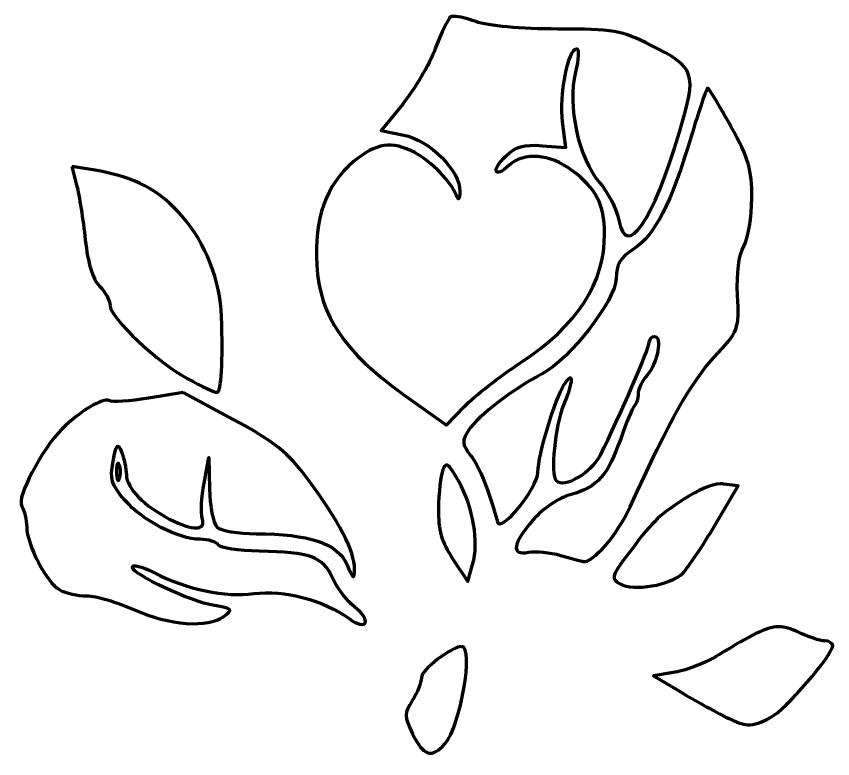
# Model space of a CAD drawing. Header units: centimetres. Extents: x -18.3 to 18.1, y -17.3 to 17.2.
# Drawn here: x -11.69 to 7.09, y -7.05 to 10.02 of the extents above; entities that cross this region are included whole.
import ezdxf

# ---------------------------------------------------------------- set-up
doc = ezdxf.new("R2010")
doc.units = ezdxf.units.CM
doc.header["$MEASUREMENT"] = 0
doc.layers.add('Layer 1', color=7, linetype='Continuous')

msp = doc.modelspace()

# ---------------------------------------------------------------- linework, layer by layer
at = {"layer": 'Layer 1', "color": 56, "lineweight": 120}
for points, knots in [([(-1.62259, 10.01411), (-1.51467, 10.01041), (-1.32015, 9.96524), (-1.12343, 9.895), (-1.12343, 9.895), (-0.84151, 9.79434), (-0.07272, 9.72402), (0.75857, 9.72342), (0.75857, 9.72342), (2.04196, 9.72251), (2.22911, 9.69058), (2.90063, 9.35616), (2.90063, 9.35616), (3.93078, 8.84315), (3.97412, 8.71496), (3.56478, 7.35397), (3.56478, 7.35397), (2.94372, 5.28903), (2.34139, 4.41146), (2.17216, 5.32625), (2.17216, 5.32625), (2.12663, 5.57241), (1.92355, 5.96543), (1.72194, 6.19831), (1.72194, 6.19831), (1.24087, 6.75396), (0.97968, 7.95926), (1.17244, 8.72941), (1.17244, 8.72941), (1.24687, 9.02678), (1.25773, 9.26966), (1.19761, 9.26966), (1.19761, 9.26966), (1.0027, 9.26966), (0.79566, 8.19016), (0.87462, 7.58651), (0.87462, 7.58651), (0.87462, 7.58651), (0.95152, 6.99805), (0.95152, 6.99805), (0.95152, 6.99805), (0.95152, 6.99805), (0.40762, 7.04201), (0.40762, 7.04201), (0.40762, 7.04201), (-0.01249, 7.07507), (-0.20249, 7.0201), (-0.43131, 6.80237), (-0.43131, 6.80237), (-0.77648, 6.47393), (-0.69871, 6.27125), (-0.35022, 6.59109), (-0.35022, 6.59109), (-0.01144, 6.90201), (0.57935, 6.85587), (1.08295, 6.47907), (1.08295, 6.47907), (1.65217, 6.05318), (1.83523, 5.70049), (1.84078, 5.01997), (1.84078, 5.01997), (1.85001, 3.88853), (1.21353, 2.9084), (-0.08736, 2.05497), (-0.08736, 2.05497), (-0.57012, 1.73825), (-1.15339, 1.28516), (-1.3821, 1.0482), (-1.3821, 1.0482), (-1.3821, 1.0482), (-1.79737, 0.61713), (-1.79737, 0.61713), (-1.79737, 0.61713), (-1.79737, 0.61713), (-2.79989, 1.33179), (-2.79989, 1.33179), (-2.79989, 1.33179), (-4.146, 2.29258), (-4.70668, 3.13295), (-4.77976, 4.29679), (-4.77976, 4.29679), (-4.84651, 5.35998), (-4.5664, 6.14504), (-3.93104, 6.67617), (-3.93104, 6.67617), (-3.41759, 7.10538), (-3.04895, 7.15922), (-2.52584, 6.8832), (-2.52584, 6.8832), (-2.14529, 6.6824), (-1.67704, 6.20146), (-1.56806, 5.89912), (-1.56806, 5.89912), (-1.52166, 5.77039), (-1.49504, 5.80118), (-1.48836, 5.99129), (-1.48836, 5.99129), (-1.47211, 6.45372), (-2.18283, 7.16778), (-2.77891, 7.28733), (-2.77891, 7.28733), (-2.77891, 7.28733), (-3.29625, 7.39084), (-3.29625, 7.39084), (-3.29625, 7.39084), (-3.29625, 7.39084), (-2.80268, 7.99774), (-2.80268, 7.99774), (-2.80268, 7.99774), (-2.53077, 8.33144), (-2.19355, 8.90471), (-2.05324, 9.27251), (-2.05324, 9.27251), (-1.91294, 9.64031), (-1.7536, 9.97007), (-1.69949, 10.00419), (-1.69949, 10.00419), (-1.68596, 10.01272), (-1.65856, 10.01535), (-1.62259, 10.01412), (-1.62259, 10.01412), (-1.62259, 10.01412), (-1.62259, 10.01411), (-1.62259, 10.01411)], [0, 0, 0, 0, 0.03125, 0.03125, 0.03125, 0.03125, 0.0625, 0.0625, 0.0625, 0.0625, 0.09375, 0.09375, 0.09375, 0.09375, 0.125, 0.125, 0.125, 0.125, 0.15625, 0.15625, 0.15625, 0.15625, 0.1875, 0.1875, 0.1875, 0.1875, 0.21875, 0.21875, 0.21875, 0.21875, 0.25, 0.25, 0.25, 0.25, 0.28125, 0.28125, 0.28125, 0.28125, 0.3125, 0.3125, 0.3125, 0.3125, 0.34375, 0.34375, 0.34375, 0.34375, 0.375, 0.375, 0.375, 0.375, 0.40625, 0.40625, 0.40625, 0.40625, 0.4375, 0.4375, 0.4375, 0.4375, 0.46875, 0.46875, 0.46875, 0.46875, 0.5, 0.5, 0.5, 0.5, 0.53125, 0.53125, 0.53125, 0.53125, 0.5625, 0.5625, 0.5625, 0.5625, 0.59375, 0.59375, 0.59375, 0.59375, 0.625, 0.625, 0.625, 0.625, 0.65625, 0.65625, 0.65625, 0.65625, 0.6875, 0.6875, 0.6875, 0.6875, 0.71875, 0.71875, 0.71875, 0.71875, 0.75, 0.75, 0.75, 0.75, 0.78125, 0.78125, 0.78125, 0.78125, 0.8125, 0.8125, 0.8125, 0.8125, 0.84375, 0.84375, 0.84375, 0.84375, 0.875, 0.875, 0.875, 0.875, 0.90625, 0.90625, 0.90625, 0.90625, 0.9375, 0.9375, 0.9375, 0.9375, 1, 1, 1, 1]), ([(4.21215, 8.36216), (4.2395, 8.36216), (4.4799, 7.96857), (4.74627, 7.48726), (4.74627, 7.48726), (5.15919, 6.74116), (5.22998, 6.49709), (5.22726, 5.83389), (5.22726, 5.83389), (5.22552, 5.40606), (5.1424, 4.91038), (5.0427, 4.73212), (5.0427, 4.73212), (4.92572, 4.52298), (4.87461, 4.12336), (4.89869, 3.60482), (4.89869, 3.60482), (4.93558, 2.81033), (4.93056, 2.79408), (4.35478, 2.16982), (4.35478, 2.16982), (3.82224, 1.59244), (3.35839, 0.767), (2.42665, -1.2617), (2.42665, -1.2617), (2.12732, -1.91342), (1.57924, -2.55091), (1.34863, -2.51662), (1.34863, -2.51662), (1.30538, -2.51019), (1.07214, -2.44676), (0.82989, -2.37624), (0.82989, -2.37624), (0.58764, -2.30572), (0.25647, -2.27393), (0.09443, -2.30534), (0.09443, -2.30534), (-0.31834, -2.38536), (-0.2813, -2.11257), (0.1951, -1.56232), (0.1951, -1.56232), (0.42483, -1.29697), (0.79171, -1.05137), (1.07038, -0.97527), (1.07038, -0.97527), (1.67434, -0.81034), (1.91969, -0.53466), (2.21132, 0.30517), (2.21132, 0.30517), (2.3388, 0.67229), (2.48206, 1.01222), (2.52872, 1.05954), (2.52872, 1.05954), (2.57538, 1.10686), (2.61261, 1.23302), (2.61261, 1.3403), (2.61261, 1.3403), (2.61261, 1.44758), (2.70936, 1.64289), (2.82653, 1.7742), (2.82653, 1.7742), (3.06223, 2.03832), (3.17468, 2.6576), (2.98733, 2.6576), (2.98733, 2.6576), (2.92182, 2.6576), (2.86848, 2.59608), (2.86848, 2.52147), (2.86848, 2.52147), (2.86848, 2.38547), (2.17198, 0.77777), (1.75131, -0.05642), (1.75131, -0.05642), (1.53898, -0.47746), (0.91232, -0.84617), (0.72782, -0.65906), (0.72782, -0.65906), (0.59199, -0.52131), (0.6998, 0.60186), (0.89421, 1.07372), (0.89421, 1.07372), (1.12402, 1.63151), (1.13371, 1.89233), (0.91238, 1.55158), (0.91238, 1.55158), (0.69857, 1.22239), (0.31385, -0.05956), (0.30696, -0.46479), (0.30696, -0.46479), (0.30061, -0.83789), (-0.55142, -1.88076), (-0.62565, -1.60627), (-0.62565, -1.60627), (-0.82258, -0.87801), (-1.0362, -0.34543), (-1.23527, -0.08619), (-1.23527, -0.08619), (-1.44412, 0.18578), (-1.44872, 0.24824), (-1.28001, 0.50936), (-1.28001, 0.50936), (-1.07471, 0.82712), (-0.24688, 1.46003), (0.40483, 1.79831), (0.40483, 1.79831), (1.04482, 2.13049), (2.10051, 3.49273), (2.10646, 3.99335), (2.10646, 3.99335), (2.11026, 4.31305), (2.20264, 4.46696), (2.51055, 4.66689), (2.51055, 4.66689), (2.99488, 4.98138), (3.37557, 5.72233), (3.82487, 7.22777), (3.82487, 7.22777), (4.01107, 7.85168), (4.18482, 8.36216), (4.21217, 8.36216), (4.21217, 8.36216), (4.21217, 8.36216), (4.21215, 8.36216), (4.21215, 8.36216)], [0, 0, 0, 0, 0.03125, 0.03125, 0.03125, 0.03125, 0.0625, 0.0625, 0.0625, 0.0625, 0.09375, 0.09375, 0.09375, 0.09375, 0.125, 0.125, 0.125, 0.125, 0.15625, 0.15625, 0.15625, 0.15625, 0.1875, 0.1875, 0.1875, 0.1875, 0.21875, 0.21875, 0.21875, 0.21875, 0.25, 0.25, 0.25, 0.25, 0.28125, 0.28125, 0.28125, 0.28125, 0.3125, 0.3125, 0.3125, 0.3125, 0.34375, 0.34375, 0.34375, 0.34375, 0.375, 0.375, 0.375, 0.375, 0.40625, 0.40625, 0.40625, 0.40625, 0.4375, 0.4375, 0.4375, 0.4375, 0.46875, 0.46875, 0.46875, 0.46875, 0.5, 0.5, 0.5, 0.5, 0.53125, 0.53125, 0.53125, 0.53125, 0.5625, 0.5625, 0.5625, 0.5625, 0.59375, 0.59375, 0.59375, 0.59375, 0.625, 0.625, 0.625, 0.625, 0.65625, 0.65625, 0.65625, 0.65625, 0.6875, 0.6875, 0.6875, 0.6875, 0.71875, 0.71875, 0.71875, 0.71875, 0.75, 0.75, 0.75, 0.75, 0.78125, 0.78125, 0.78125, 0.78125, 0.8125, 0.8125, 0.8125, 0.8125, 0.84375, 0.84375, 0.84375, 0.84375, 0.875, 0.875, 0.875, 0.875, 0.90625, 0.90625, 0.90625, 0.90625, 0.9375, 0.9375, 0.9375, 0.9375, 1, 1, 1, 1]), ([(-10.41176, 6.56699), (-10.41176, 6.56699), (-9.87624, 6.47624), (-9.87624, 6.47624), (-9.87624, 6.47624), (-8.9677, 6.32285), (-8.39729, 6.02274), (-7.874, 5.41984), (-7.874, 5.41984), (-7.33389, 4.79756), (-6.99965, 3.94314), (-6.96936, 3.11136), (-6.96936, 3.11136), (-6.93278, 2.107), (-6.97659, 1.36127), (-7.07143, 1.36724), (-7.07143, 1.36724), (-7.12416, 1.37056), (-7.42618, 1.51083), (-7.74257, 1.6792), (-7.74257, 1.6792), (-8.42288, 2.04123), (-9.53228, 3.08798), (-9.53228, 3.36802), (-9.53228, 3.36802), (-9.53228, 3.47618), (-9.63996, 3.67574), (-9.77277, 3.81043), (-9.77277, 3.81043), (-9.93212, 3.97203), (-10.04477, 4.33539), (-10.10275, 4.87959), (-10.10275, 4.87959), (-10.15107, 5.33316), (-10.2405, 5.89863), (-10.3013, 6.13592), (-10.3013, 6.13592), (-10.3013, 6.13592), (-10.41176, 6.56699), (-10.41176, 6.56699)], [0, 0, 0, 0, 0.09090909, 0.09090909, 0.09090909, 0.09090909, 0.18181818, 0.18181818, 0.18181818, 0.18181818, 0.27272727, 0.27272727, 0.27272727, 0.27272727, 0.36363636, 0.36363636, 0.36363636, 0.36363636, 0.45454545, 0.45454545, 0.45454545, 0.45454545, 0.54545455, 0.54545455, 0.54545455, 0.54545455, 0.63636364, 0.63636364, 0.63636364, 0.63636364, 0.72727273, 0.72727273, 0.72727273, 0.72727273, 0.81818182, 0.81818182, 0.81818182, 0.81818182, 1, 1, 1, 1]), ([(-7.85163, 1.37008), (-7.85163, 1.37008), (-6.6995, 0.74901), (-6.6995, 0.74901), (-6.6995, 0.74901), (-5.74179, 0.23338), (-5.45079, -0.00089), (-4.97131, -0.64487), (-4.97131, -0.64487), (-4.27022, -1.58649), (-3.90479, -2.2892), (-3.91147, -2.68535), (-3.91147, -2.68535), (-3.91585, -2.9455), (-3.93769, -2.93161), (-4.08904, -2.579), (-4.08904, -2.579), (-4.29263, -2.1047), (-4.96492, -1.87993), (-6.17517, -1.87993), (-6.17517, -1.87993), (-6.58709, -1.87993), (-6.99263, -1.80954), (-7.07702, -1.72395), (-7.07702, -1.72395), (-7.1614, -1.63838), (-7.2371, -1.24479), (-7.24481, -0.84905), (-7.24481, -0.84905), (-7.24481, -0.84905), (-7.25879, -0.13013), (-7.25879, -0.13013), (-7.25879, -0.13013), (-7.25879, -0.13013), (-7.37065, -0.71292), (-7.37065, -0.71292), (-7.37065, -0.71292), (-7.43253, -1.03343), (-7.45176, -1.39744), (-7.4126, -1.52259), (-7.4126, -1.52259), (-7.32127, -1.8144), (-7.6152, -1.82194), (-8.16344, -1.54103), (-8.16344, -1.54103), (-8.75369, -1.23859), (-9.14723, -0.8381), (-9.15757, -0.52859), (-9.15757, -0.52859), (-9.16251, -0.38058), (-9.21246, -0.14229), (-9.26943, 0.00032), (-9.26943, 0.00032), (-9.35751, 0.22083), (-9.38629, 0.18765), (-9.46378, -0.21521), (-9.46378, -0.21521), (-9.54213, -0.62248), (-9.50502, -0.74666), (-9.19253, -1.10712), (-9.19253, -1.10712), (-8.78033, -1.5826), (-7.97234, -2.00189), (-7.46154, -2.00612), (-7.46154, -2.00612), (-7.27234, -2.00768), (-7.08274, -2.06811), (-7.03929, -2.13941), (-7.03929, -2.13941), (-6.99584, -2.21072), (-6.57433, -2.2741), (-6.10388, -2.28121), (-6.10388, -2.28121), (-4.91976, -2.2991), (-4.64404, -2.40104), (-4.40784, -2.90512), (-4.40784, -2.90512), (-4.29668, -3.14236), (-4.07326, -3.43789), (-3.91148, -3.56165), (-3.91148, -3.56165), (-3.50471, -3.87281), (-3.62386, -4.13373), (-4.03452, -3.83107), (-4.03452, -3.83107), (-4.60731, -3.40892), (-5.53863, -3.16352), (-6.22133, -3.25537), (-6.22133, -3.25537), (-6.8978, -3.34637), (-7.74025, -3.1682), (-8.54096, -2.76475), (-8.54096, -2.76475), (-8.80463, -2.6319), (-9.02055, -2.57806), (-9.02055, -2.64564), (-9.02055, -2.64564), (-9.02055, -2.81457), (-7.68878, -3.43922), (-7.13436, -3.53046), (-7.13436, -3.53046), (-6.71864, -3.59888), (-6.70023, -3.61985), (-6.91624, -3.78003), (-6.91624, -3.78003), (-7.28308, -4.05206), (-8.17316, -3.98657), (-8.96881, -3.62973), (-8.96881, -3.62973), (-9.36627, -3.45147), (-9.861, -3.30643), (-10.0678, -3.30643), (-10.0678, -3.30643), (-10.27461, -3.30643), (-10.55424, -3.24541), (-10.69001, -3.17172), (-10.69001, -3.17172), (-10.98826, -3.00984), (-11.44793, -2.13373), (-11.45064, -1.72254), (-11.45064, -1.72254), (-11.45172, -1.55926), (-11.50355, -1.34497), (-11.56529, -1.2461), (-11.56529, -1.2461), (-11.68884, -1.04825), (-11.11006, 0.05792), (-10.63548, 0.53063), (-10.63548, 0.53063), (-10.22836, 0.93614), (-9.68588, 1.26285), (-9.55606, 1.18148), (-9.55606, 1.18148), (-9.493, 1.14196), (-9.08313, 1.1682), (-8.64582, 1.23962), (-8.64582, 1.23962), (-8.64582, 1.23962), (-7.85163, 1.37007), (-7.85163, 1.37007), (-7.85163, 1.37007), (-7.85163, 1.37007), (-7.85163, 1.37008), (-7.85163, 1.37008)], [0, 0, 0, 0, 0.02702703, 0.02702703, 0.02702703, 0.02702703, 0.05405405, 0.05405405, 0.05405405, 0.05405405, 0.08108108, 0.08108108, 0.08108108, 0.08108108, 0.10810811, 0.10810811, 0.10810811, 0.10810811, 0.13513514, 0.13513514, 0.13513514, 0.13513514, 0.16216216, 0.16216216, 0.16216216, 0.16216216, 0.18918919, 0.18918919, 0.18918919, 0.18918919, 0.21621622, 0.21621622, 0.21621622, 0.21621622, 0.24324324, 0.24324324, 0.24324324, 0.24324324, 0.27027027, 0.27027027, 0.27027027, 0.27027027, 0.2972973, 0.2972973, 0.2972973, 0.2972973, 0.32432432, 0.32432432, 0.32432432, 0.32432432, 0.35135135, 0.35135135, 0.35135135, 0.35135135, 0.37837838, 0.37837838, 0.37837838, 0.37837838, 0.40540541, 0.40540541, 0.40540541, 0.40540541, 0.43243243, 0.43243243, 0.43243243, 0.43243243, 0.45945946, 0.45945946, 0.45945946, 0.45945946, 0.48648649, 0.48648649, 0.48648649, 0.48648649, 0.51351351, 0.51351351, 0.51351351, 0.51351351, 0.54054054, 0.54054054, 0.54054054, 0.54054054, 0.56756757, 0.56756757, 0.56756757, 0.56756757, 0.59459459, 0.59459459, 0.59459459, 0.59459459, 0.62162162, 0.62162162, 0.62162162, 0.62162162, 0.64864865, 0.64864865, 0.64864865, 0.64864865, 0.67567568, 0.67567568, 0.67567568, 0.67567568, 0.7027027, 0.7027027, 0.7027027, 0.7027027, 0.72972973, 0.72972973, 0.72972973, 0.72972973, 0.75675676, 0.75675676, 0.75675676, 0.75675676, 0.78378378, 0.78378378, 0.78378378, 0.78378378, 0.81081081, 0.81081081, 0.81081081, 0.81081081, 0.83783784, 0.83783784, 0.83783784, 0.83783784, 0.86486486, 0.86486486, 0.86486486, 0.86486486, 0.89189189, 0.89189189, 0.89189189, 0.89189189, 0.91891892, 0.91891892, 0.91891892, 0.91891892, 0.94594595, 0.94594595, 0.94594595, 0.94594595, 1, 1, 1, 1]), ([(-9.34912, -0.25351), (-9.33998, -0.25145), (-9.33084, -0.26394), (-9.31976, -0.2918), (-9.31976, -0.2918), (-9.2843, -0.38093), (-9.2843, -0.52739), (-9.31976, -0.61652), (-9.31976, -0.61652), (-9.35522, -0.70565), (-9.38408, -0.63171), (-9.38408, -0.45345), (-9.38408, -0.45345), (-9.38408, -0.33089), (-9.36922, -0.25806), (-9.34913, -0.25351), (-9.34913, -0.25351), (-9.34913, -0.25351), (-9.34912, -0.25351), (-9.34912, -0.25351)], [0, 0, 0, 0, 0.16666667, 0.16666667, 0.16666667, 0.16666667, 0.33333333, 0.33333333, 0.33333333, 0.33333333, 0.5, 0.5, 0.5, 0.5, 0.66666667, 0.66666667, 0.66666667, 0.66666667, 1, 1, 1, 1]), ([(-1.79178, -0.3003), (-1.73527, -0.30178), (-1.65672, -0.41833), (-1.51074, -0.68174), (-1.51074, -0.68174), (-1.17564, -1.28641), (-1.04571, -2.06528), (-1.19335, -2.58893), (-1.19335, -2.58893), (-1.19335, -2.58893), (-1.30241, -2.97462), (-1.30241, -2.97462), (-1.30241, -2.97462), (-1.30241, -2.97462), (-1.64637, -2.46131), (-1.64637, -2.46131), (-1.64637, -2.46131), (-1.91137, -2.06581), (-1.98748, -1.80065), (-1.98054, -1.29856), (-1.98054, -1.29856), (-1.9756, -0.94077), (-1.93, -0.54265), (-1.87987, -0.41374), (-1.87987, -0.41374), (-1.85115, -0.3399), (-1.82569, -0.29941), (-1.79178, -0.3003)], [0, 0, 0, 0, 0.125, 0.125, 0.125, 0.125, 0.25, 0.25, 0.25, 0.25, 0.375, 0.375, 0.375, 0.375, 0.5, 0.5, 0.5, 0.5, 0.625, 0.625, 0.625, 0.625, 0.75, 0.75, 0.75, 0.75, 1, 1, 1, 1]), ([(4.50718, -0.73279), (4.521, -0.73205), (4.53489, -0.73247), (4.54773, -0.73279), (4.54773, -0.73279), (4.56142, -0.73316), (4.57439, -0.73544), (4.58688, -0.73704), (4.58688, -0.73704), (4.58688, -0.73704), (4.91266, -0.77816), (4.91266, -0.77816), (4.91266, -0.77816), (4.91266, -0.77816), (4.38414, -1.67149), (4.38414, -1.67149), (4.38414, -1.67149), (4.0934, -2.16265), (3.7577, -2.66412), (3.63749, -2.78603), (3.63749, -2.78603), (3.36679, -3.06057), (2.49857, -3.21007), (2.19593, -3.03418), (2.19593, -3.03418), (1.98824, -2.91347), (1.99881, -2.86594), (2.32457, -2.42587), (2.32457, -2.42587), (2.93939, -1.5953), (3.0475, -1.48789), (3.66126, -1.08729), (3.66126, -1.08729), (3.98519, -0.87586), (4.29983, -0.744), (4.50718, -0.73279)], [0, 0, 0, 0, 0.1, 0.1, 0.1, 0.1, 0.2, 0.2, 0.2, 0.2, 0.3, 0.3, 0.3, 0.3, 0.4, 0.4, 0.4, 0.4, 0.5, 0.5, 0.5, 0.5, 0.6, 0.6, 0.6, 0.6, 0.7, 0.7, 0.7, 0.7, 0.8, 0.8, 0.8, 0.8, 1, 1, 1, 1]), ([(5.83828, -4.01826), (5.98928, -4.01374), (6.12318, -4.05877), (6.28571, -4.13737), (6.28571, -4.13737), (6.52068, -4.251), (6.79644, -4.34298), (6.89952, -4.34298), (6.89952, -4.34298), (7.0026, -4.34298), (7.08688, -4.3933), (7.08688, -4.455), (7.08688, -4.455), (7.08688, -4.66987), (5.9979, -5.92659), (5.65511, -6.10695), (5.65511, -6.10695), (5.21519, -6.33842), (5.07815, -6.33041), (4.53095, -6.04314), (4.53095, -6.04314), (4.28486, -5.91395), (3.83229, -5.66001), (3.52563, -5.47878), (3.52563, -5.47878), (3.52563, -5.47878), (2.96774, -5.14839), (2.96774, -5.14839), (2.96774, -5.14839), (2.96774, -5.14839), (3.4641, -5.06331), (3.4641, -5.06331), (3.4641, -5.06331), (3.73696, -5.01656), (4.18954, -4.83672), (4.46942, -4.66344), (4.46942, -4.66344), (5.19935, -4.21151), (5.54999, -4.02689), (5.83827, -4.01826), (5.83827, -4.01826), (5.83827, -4.01826), (5.83828, -4.01826), (5.83828, -4.01826)], [0, 0, 0, 0, 0.08333333, 0.08333333, 0.08333333, 0.08333333, 0.16666667, 0.16666667, 0.16666667, 0.16666667, 0.25, 0.25, 0.25, 0.25, 0.33333333, 0.33333333, 0.33333333, 0.33333333, 0.41666667, 0.41666667, 0.41666667, 0.41666667, 0.5, 0.5, 0.5, 0.5, 0.58333333, 0.58333333, 0.58333333, 0.58333333, 0.66666667, 0.66666667, 0.66666667, 0.66666667, 0.75, 0.75, 0.75, 0.75, 0.83333333, 0.83333333, 0.83333333, 0.83333333, 1, 1, 1, 1]), ([(-1.44642, -4.47343), (-1.15695, -4.47197), (-1.46982, -6.2992), (-1.82953, -6.70959), (-1.82953, -6.70959), (-2.12792, -7.05001), (-2.33776, -6.98625), (-2.57338, -6.48271), (-2.57338, -6.48271), (-2.76921, -6.0642), (-2.76927, -6.00302), (-2.57897, -5.70849), (-2.57897, -5.70849), (-2.46546, -5.53281), (-2.37343, -5.2986), (-2.37343, -5.18809), (-2.37343, -5.18809), (-2.37343, -5.00697), (-1.68267, -4.47462), (-1.44642, -4.47343)], [0, 0, 0, 0, 0.16666667, 0.16666667, 0.16666667, 0.16666667, 0.33333333, 0.33333333, 0.33333333, 0.33333333, 0.5, 0.5, 0.5, 0.5, 0.66666667, 0.66666667, 0.66666667, 0.66666667, 1, 1, 1, 1])]:
    msp.add_open_spline(points, degree=3, knots=knots, dxfattribs=at)

doc.saveas('drawing.dxf')
